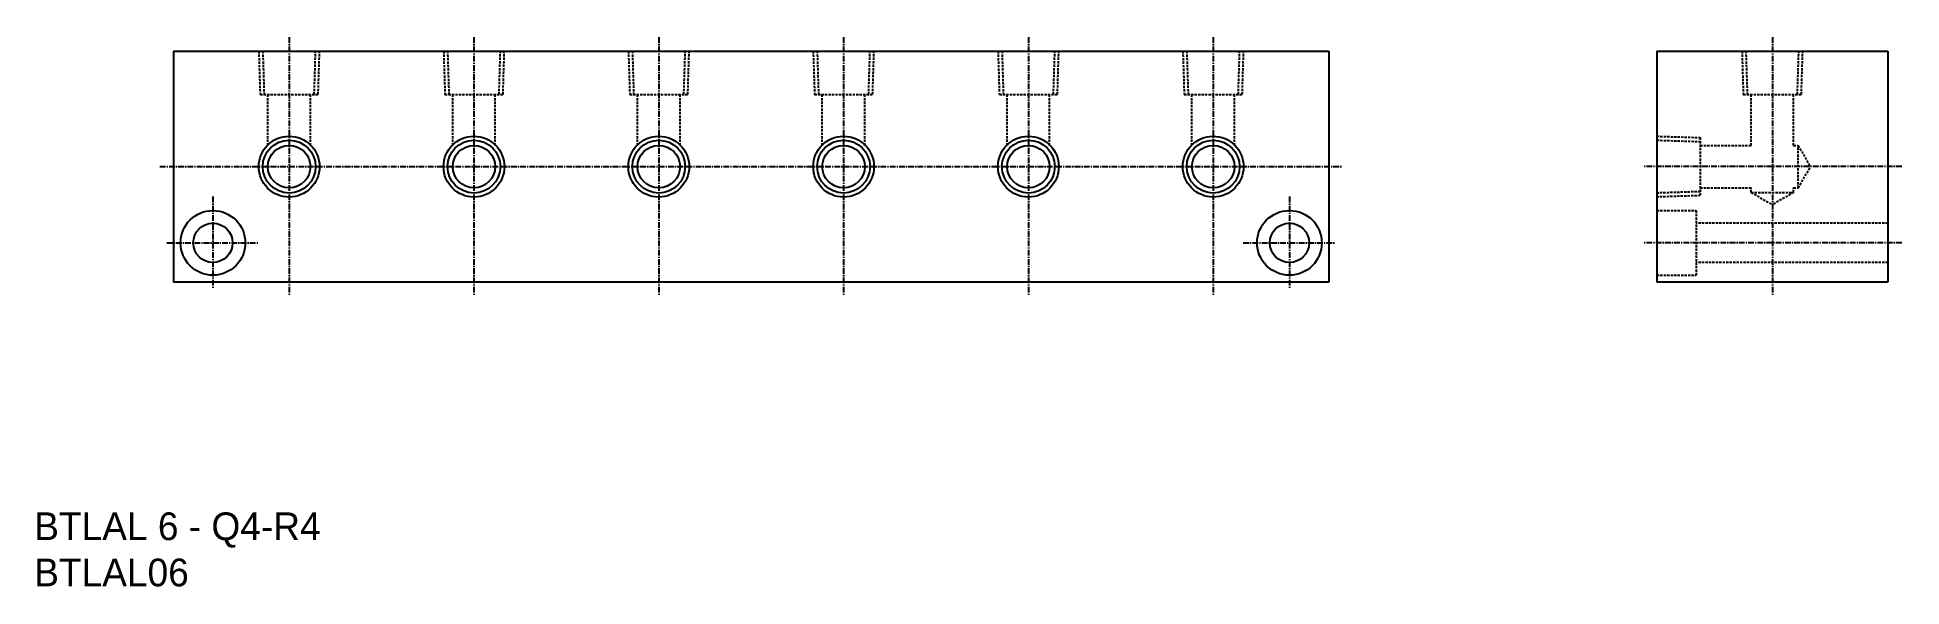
# Model space of a CAD drawing. Extents: x 1921 to 2325, y 444 to 563.
import ezdxf

# ---------------------------------------------------------------- set-up
doc = ezdxf.new("R2010")
doc.units = 0
doc.linetypes.add('CENTER', pattern=[2, 1.25, -0.25, 0.25, -0.25])
doc.linetypes.add('DASHED', pattern=[0.75, 0.5, -0.25])
doc.layers.get('0').update_dxf_attribs({"linetype": 'CONTINUOUS'})
doc.layers.add('CENTER', color=1, linetype='CENTER')

msp = doc.modelspace()

# ---------------------------------------------------------------- linework, layer by layer
at = {"color": 7, "linetype": 'CONTINUOUS'}
for p, q in [((1950.79, 560.24), (2200.79, 560.24)), ((1950.79, 560.24), (1950.79, 510.24)), ((2200.79, 560.24), (2200.79, 510.24)), ((2271.81, 560.24), (2321.81, 560.24)), ((2271.81, 560.24), (2271.81, 510.24)), ((2321.81, 560.24), (2321.81, 510.24)), ((2200.79, 510.24), (1950.79, 510.24)), ((2321.81, 510.24), (2271.81, 510.24))]:
    msp.add_line(p, q, dxfattribs=at)
at = {"color": 3, "linetype": 'DASHED'}
for p, q in [((1969.22, 560.24), (1969.51, 550.84)), ((1970.07, 560.27), (1970.37, 550.84)), ((1981.22, 550.84), (1981.52, 560.27)), ((1982.08, 550.84), (1982.37, 560.24)), ((2009.22, 560.24), (2009.51, 550.84)), ((2010.07, 560.27), (2010.37, 550.84)), ((2021.22, 550.84), (2021.52, 560.27)), ((2022.08, 550.84), (2022.37, 560.24)), ((2049.22, 560.24), (2049.51, 550.84)), ((2050.07, 560.27), (2050.37, 550.84)), ((2061.22, 550.84), (2061.52, 560.27)), ((2062.08, 550.84), (2062.37, 560.24)), ((2089.22, 560.24), (2089.51, 550.84)), ((2090.07, 560.27), (2090.37, 550.84)), ((2101.22, 550.84), (2101.52, 560.27)), ((2102.08, 550.84), (2102.37, 560.24)), ((2129.22, 560.24), (2129.51, 550.84)), ((2130.07, 560.27), (2130.37, 550.84)), ((2141.22, 550.84), (2141.52, 560.27)), ((2142.08, 550.84), (2142.37, 560.24)), ((2169.22, 560.24), (2169.51, 550.84)), ((2170.07, 560.27), (2170.37, 550.84)), ((2181.22, 550.84), (2181.52, 560.27)), ((2182.08, 550.84), (2182.37, 560.24)), ((2290.23, 560.24), (2290.52, 550.84)), ((2291.08, 560.27), (2291.38, 550.84)), ((2302.24, 550.84), (2302.53, 560.27)), ((2303.09, 550.84), (2303.39, 560.24)), ((1969.51, 550.84), (1982.08, 550.84)), ((1971.19, 539.84), (1971.19, 550.84)), ((1980.39, 539.84), (1980.39, 550.84)), ((2009.51, 550.84), (2022.08, 550.84)), ((2011.19, 539.84), (2011.19, 550.84)), ((2020.39, 539.84), (2020.39, 550.84)), ((2049.51, 550.84), (2062.08, 550.84)), ((2051.19, 539.84), (2051.19, 550.84)), ((2060.39, 539.84), (2060.39, 550.84)), ((2089.51, 550.84), (2102.08, 550.84)), ((2091.19, 539.84), (2091.19, 550.84)), ((2100.39, 539.84), (2100.39, 550.84)), ((2129.51, 550.84), (2142.08, 550.84)), ((2131.19, 539.84), (2131.19, 550.84)), ((2140.39, 539.84), (2140.39, 550.84)), ((2169.51, 550.84), (2182.08, 550.84)), ((2171.19, 539.84), (2171.19, 550.84)), ((2180.39, 539.84), (2180.39, 550.84)), ((2290.52, 550.84), (2303.09, 550.84)), ((2292.21, 539.84), (2292.21, 550.84)), ((2301.41, 539.84), (2301.41, 550.84)), ((2271.81, 541.82), (2281.21, 541.53)), ((2271.81, 540.97), (2281.21, 540.67)), ((2281.21, 541.53), (2281.21, 528.96)), ((2281.21, 539.84), (2292.21, 539.84)), ((2301.41, 539.84), (2302.41, 539.84)), ((2302.41, 530.64), (2302.41, 539.84)), ((2302.41, 539.84), (2305.06, 535.24)), ((2302.41, 530.64), (2305.06, 535.24)), ((2281.21, 529.82), (2271.81, 529.52)), ((2281.21, 528.96), (2271.81, 528.67)), ((2281.21, 530.64), (2292.21, 530.64)), ((2292.21, 529.64), (2292.21, 530.64)), ((2292.21, 529.64), (2301.41, 529.64)), ((2292.21, 529.64), (2296.81, 526.99)), ((2301.41, 529.64), (2296.81, 526.99)), ((2301.41, 529.64), (2301.41, 530.64)), ((2301.41, 530.64), (2302.41, 530.64)), ((2271.81, 525.74), (2280.31, 525.74)), ((2280.31, 525.74), (2280.31, 511.74)), ((2321.81, 522.99), (2280.31, 522.99)), ((2321.81, 514.49), (2280.31, 514.49)), ((2271.81, 511.74), (2280.31, 511.74))]:
    msp.add_line(p, q, dxfattribs=at)
at = {"color": 3, "linetype": 'CONTINUOUS'}
for centre in [(1975.79, 535.24), (2015.79, 535.24), (2055.79, 535.24), (2095.79, 535.24), (2135.79, 535.24), (2175.79, 535.24)]:
    msp.add_circle(centre, 6.58, dxfattribs=at)
at = {"color": 7, "linetype": 'CONTINUOUS'}
for centre, radius in [((1975.79, 535.24), 5.72), ((2015.79, 535.24), 5.72), ((2055.79, 535.24), 5.72), ((2095.79, 535.24), 5.72), ((2135.79, 535.24), 5.72), ((2175.79, 535.24), 5.72), ((1975.79, 535.24), 4.6), ((2015.79, 535.24), 4.6), ((2055.79, 535.24), 4.6), ((2095.79, 535.24), 4.6), ((2135.79, 535.24), 4.6), ((2175.79, 535.24), 4.6), ((1959.29, 518.74), 7), ((2192.29, 518.74), 7), ((1959.29, 518.74), 4.25), ((2192.29, 518.74), 4.25)]:
    msp.add_circle(centre, radius, dxfattribs=at)
at = {"layer": 'CENTER', "color": 1, "linetype": 'CENTER'}
for p, q in [((1975.79, 563.24), (1975.79, 507.24)), ((2015.79, 563.24), (2015.79, 507.24)), ((2055.79, 563.24), (2055.79, 507.24)), ((2095.79, 563.24), (2095.79, 507.24)), ((2135.79, 563.24), (2135.79, 507.24)), ((2175.79, 563.24), (2175.79, 507.24)), ((2296.81, 563.24), (2296.81, 507.24)), ((1947.79, 535.24), (2203.79, 535.24)), ((2324.81, 535.24), (2268.81, 535.24)), ((1959.29, 528.74), (1959.29, 508.74)), ((2192.29, 528.74), (2192.29, 508.74)), ((1949.29, 518.74), (1969.29, 518.74)), ((2182.29, 518.74), (2202.29, 518.74)), ((2324.81, 518.74), (2268.81, 518.74))]:
    msp.add_line(p, q, dxfattribs=at)

# ---------------------------------------------------------------- texts
at = {"color": 7, "linetype": 'CONTINUOUS'}
for s, p in [('BTLAL 6 - Q4-R4', (1920.62, 454.39)), ('BTLAL06', (1920.62, 444.39))]:
    msp.add_text(s, height=6, dxfattribs=at).set_placement(p)

doc.saveas('drawing.dxf')
